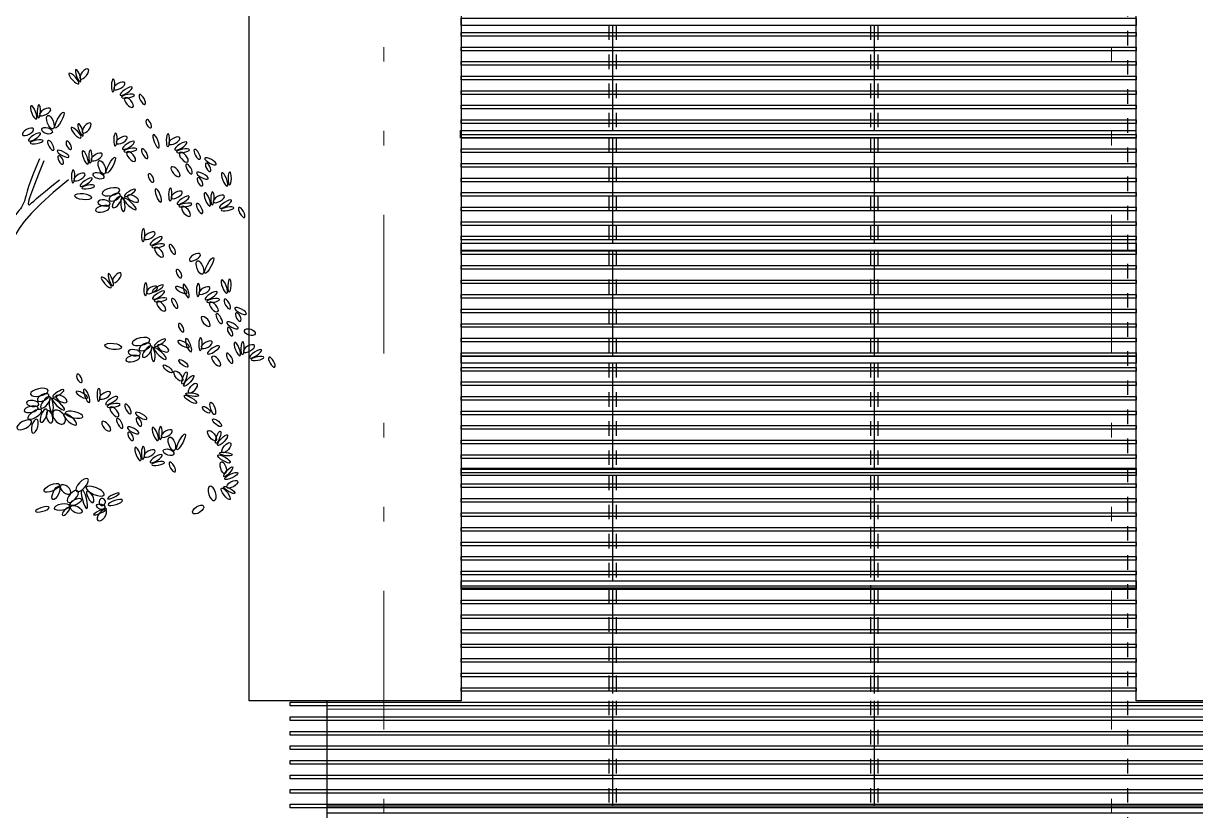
# Model space of a CAD drawing. Header units: millimetres. Extents: x 2056 to 4470, y 1400 to 3101.
# Drawn here: x 2078.45 to 2086.5, y 1472.42 to 1477.82 of the extents above; entities that cross this region are included whole.
import ezdxf

# ---------------------------------------------------------------- set-up
doc = ezdxf.new("R2010")
doc.units = ezdxf.units.MM
doc.linetypes.add('DIVIDE', pattern=[31.75, 12.7, -6.35, 0, -6.35, 0, -6.35])
doc.linetypes.add('DOT', pattern=[0.25, 0, -0.25])
for name, color, linetype in [('A-253', 253, 'Continuous'), ('A-ANNO-GLAZ', 124, 'Continuous'), ('A-GLAZ', 5, 'Continuous'), ('A-GRID-COLS', 75, 'DIVIDE'), ('A-LDSP-TREE', 74, 'Continuous'), ('A-PLAN-1', 5, 'Continuous')]:
    doc.layers.add(name, color=color, linetype=linetype)

# ---------------------------------------------------------------- blocks, each defined once
blk = doc.blocks.new('E4', base_point=(655.182746, 222.149869))
blk.add_circle((656.700527, 222.149869), 1.51778)
blk = doc.blocks.new('TROPI')
for points in [[(3.836, 9.613), (3.799, 9.528), (3.769, 9.454), (3.746, 9.392), (3.728, 9.339), (3.714, 9.294), (3.703, 9.256), (3.694, 9.225), (3.686, 9.198), (3.677, 9.176), (3.667, 9.156), (3.657, 9.138), (3.647, 9.123), (3.636, 9.108), (3.625, 9.094), (3.613, 9.08), (3.602, 9.065), (3.59, 9.048), (3.578, 9.032), (3.567, 9.018), (3.556, 9.008)], [(3.876, 9.591), (3.824, 9.461), (3.785, 9.36), (3.756, 9.283), (3.738, 9.228), (3.727, 9.192), (3.724, 9.172), (3.726, 9.163), (3.732, 9.162), (3.742, 9.168), (3.757, 9.179), (3.778, 9.197), (3.806, 9.222), (3.844, 9.255), (3.893, 9.296), (3.955, 9.347), (4.031, 9.407)], [(4.118, 9.407), (3.968, 9.281), (3.848, 9.172), (3.755, 9.078), (3.685, 8.997), (3.634, 8.929), (3.598, 8.87), (3.572, 8.821), (3.553, 8.779)]]:
    blk.add_lwpolyline(points)
at = {"zscale": 0.01988043750000001}
for p, xscale, yscale, rotation in [((4.237, 10.367), -0.04224378260025001, 0.0108766469975625, 290.1700857808854), ((4.237, 10.398), -0.04023218053181251, 0.01740261929175, 231.1093527808855), ((4.22, 10.348), -0.04626700661756251, 0.01305196446881251, 313.0310417808855), ((4.555, 10.268), -0.04224378260025002, 0.01087664699756251, 268.3839888621183), ((4.566, 10.297), -0.04023218053181252, 0.01740261929175, 209.3232558621183), ((4.626, 10.238), -0.04626700661756251, 0.0130519644688125, 212.7882540812347), ((4.641, 10.217), -0.04224378260025002, 0.01087664699756251, 189.9272980812347), ((4.817, 10.242), -0.03620895651450001, 0.01305196446881251, 119.023390000002), ((3.803, 10.002), -0.04626700661756251, 0.0130519644688125, 291.2449448621182), ((3.826, 10.014), -0.04224378260025002, 0.01087664699756251, 268.3839888621183), ((4.672, 10.212), -0.04023218053181252, 0.01740261929175, 130.8665650812347), ((3.837, 10.042), -0.04023218053181252, 0.01740261929175, 209.3232558621183), ((3.965, 9.905), 0.04626700661756253, 0.01957795664343752, 109.9640515443302), ((3.988, 9.914), 0.05833665878906252, 0.0130519644688125, 61.65653454433038), ((3.668, 9.847), -0.04023218053181252, 0.01740261929175, 209.3232558621183), ((3.961, 9.872), 0.03620895651450001, 0.01957795664343751, 162.9925695443303), ((4.242, 9.817), -0.04626700661756251, 0.01305196446881251, 313.0310417808855), ((4.26, 9.836), -0.04224378260025001, 0.0108766469975625, 290.1700857808854), ((4.259, 9.867), -0.04023218053181251, 0.01740261929175, 231.1093527808855), ((4.886, 9.996), -0.03017413042875, 0.01305196446881251, 117.8529470000019), ((3.727, 9.788), -0.04626700661756251, 0.0130519644688125, 212.7882540812347), ((3.743, 9.767), -0.04224378260025002, 0.01087664699756251, 189.9272980812347), ((3.919, 9.792), -0.03620895651450001, 0.01305196446881251, 119.023390000002), ((4.101, 9.784), -0.03017413042875, 0.01305196446881251, 117.8529470000019), ((4.578, 9.737), -0.04224378260025002, 0.01087664699756251, 268.3839888621183), ((4.589, 9.766), -0.04023218053181252, 0.01740261929175, 209.3232558621183), ((4.648, 9.706), -0.04626700661756251, 0.0130519644688125, 212.7882540812347), ((5.005, 9.719), -0.04626700661756251, 0.0130519644688125, 291.2449448621182), ((5.094, 9.73), -0.04224378260025002, 0.01087664699756251, 268.3839888621183), ((5.105, 9.759), -0.04023218053181252, 0.01740261929175, 209.3232558621183), ((5.164, 9.7), -0.04626700661756251, 0.0130519644688125, 212.7882540812347), ((4.009, 9.692), -0.04224378260025001, 0.0130519644688125, 151.6001920000019), ((4.309, 9.56), -0.04626700661756251, 0.0130519644688125, 291.2449448621182), ((4.332, 9.571), -0.04224378260025002, 0.01087664699756251, 268.3839888621183), ((4.343, 9.6), -0.04023218053181252, 0.01740261929175, 209.3232558621183), ((4.664, 9.686), -0.04224378260025002, 0.01087664699756251, 189.9272980812347), ((4.694, 9.681), -0.04023218053181252, 0.01740261929175, 130.8665650812347), ((4.84, 9.711), -0.03620895651450001, 0.01305196446881251, 119.023390000002), ((5.18, 9.679), -0.04224378260025002, 0.01087664699756251, 189.9272980812347), ((5.211, 9.674), -0.04023218053181252, 0.01740261929175, 130.8665650812347), ((5.356, 9.704), -0.03620895651450001, 0.01305196446881251, 119.023390000002), ((4.021, 9.642), -0.03017413042875, 0.01305196446881251, 117.8529470000019), ((4.471, 9.463), 0.04626700661756253, 0.01957795664343752, 109.9640515443302), ((4.494, 9.471), 0.05833665878906252, 0.0130519644688125, 61.65653454433038), ((5.276, 9.561), -0.03620895651450001, 0.01305196446881251, 119.023390000002), ((5.457, 9.619), -0.04224378260025001, 0.0130519644688125, 151.6001920000019), ((5.469, 9.569), -0.03017413042875, 0.01305196446881251, 117.8529470000019), ((4.163, 9.376), -0.04224378260025002, 0.01087664699756251, 268.3839888621183), ((4.174, 9.404), -0.04023218053181252, 0.01740261929175, 209.3232558621183), ((4.233, 9.345), -0.04626700661756251, 0.0130519644688125, 212.7882540812347), ((4.467, 9.43), 0.03620895651450001, 0.01957795664343751, 162.9925695443303), ((4.908, 9.465), -0.03017413042875, 0.01305196446881251, 117.8529470000019), ((5.13, 9.532), -0.04023218053181252, 0.01740261929175, 130.8665650812347), ((5.377, 9.477), -0.04224378260025001, 0.0130519644688125, 151.6001920000019), ((5.677, 9.345), -0.04626700661756251, 0.0130519644688125, 291.2449448621182), ((5.7, 9.356), -0.04224378260025002, 0.01087664699756251, 268.3839888621183), ((4.249, 9.325), -0.04224378260025002, 0.01087664699756251, 189.9272980812347), ((4.622, 9.307), -0.05833665878906253, 0.02392861146637501, 12.20382100000196), ((4.668, 9.244), -0.04224378260025002, 0.0108766469975625, 211.7133950000019), ((5.027, 9.187), -0.04626700661756251, 0.0130519644688125, 291.2449448621182), ((5.117, 9.199), -0.04224378260025002, 0.01087664699756251, 268.3839888621183), ((5.389, 9.427), -0.03017413042875, 0.01305196446881251, 117.8529470000019), ((4.18, 9.25), 0.05431345465218752, 0.01957795664343751, 353.6901050000019), ((4.529, 9.17), -0.04023218053181251, 0.01957795664343751, 351.7953540000019), ((4.628, 9.263), -0.04023218053181251, 0.01957795664343751, 26.52386799997875), ((4.64, 9.244), -0.04626700661756252, 0.01740261929175, 51.83168500000193), ((4.646, 9.233), -0.04626700661756251, 0.0130519644688125, 95.86647800000188), ((4.662, 9.226), -0.05431345465218753, 0.01305196446881251, 137.1724590000019), ((4.698, 9.25), -0.04023218053181251, 0.01740261929175, 152.6526620000019), ((5.128, 9.228), -0.04023218053181252, 0.01740261929175, 209.3232558621183), ((5.187, 9.168), -0.04626700661756251, 0.0130519644688125, 212.7882540812347), ((5.508, 9.149), -0.04626700661756251, 0.0130519644688125, 291.2449448621182), ((5.531, 9.16), -0.04224378260025002, 0.01087664699756251, 268.3839888621183), ((5.542, 9.189), -0.04023218053181252, 0.01740261929175, 209.3232558621183), ((5.601, 9.13), -0.04626700661756251, 0.0130519644688125, 212.7882540812347), ((4.523, 9.137), -0.04626700661756252, 0.01957795664343752, 12.75326900000197), ((5.203, 9.148), -0.04224378260025002, 0.01087664699756251, 189.9272980812347), ((5.233, 9.143), -0.04023218053181252, 0.01740261929175, 130.8665650812347), ((5.379, 9.173), -0.03620895651450001, 0.01305196446881251, 119.023390000002), ((5.617, 9.11), -0.04224378260025002, 0.01087664699756251, 189.9272980812347), ((5.793, 9.134), -0.03620895651450001, 0.01305196446881251, 119.023390000002), ((4.851, 8.799), -0.04224378260025002, 0.01087664699756251, 268.3839888621183), ((4.862, 8.828), -0.04023218053181252, 0.01740261929175, 209.3232558621183), ((4.922, 8.769), -0.04626700661756251, 0.0130519644688125, 212.7882540812347), ((4.937, 8.748), -0.04224378260025002, 0.01087664699756251, 189.9272980812347), ((4.968, 8.743), -0.04023218053181252, 0.01740261929175, 130.8665650812347), ((5.113, 8.773), -0.03620895651450001, 0.01305196446881251, 119.023390000002), ((5.307, 8.616), -0.04023218053181252, 0.01740261929175, 209.3232558621183), ((5.458, 8.487), 0.05833665878906252, 0.0130519644688125, 61.65653454433038), ((5.182, 8.527), -0.03017413042875, 0.01305196446881251, 117.8529470000019), ((5.434, 8.479), 0.04626700661756253, 0.01957795664343752, 109.9640515443302), ((4.538, 8.348), -0.04626700661756251, 0.01305196446881251, 313.0310417808855), ((4.556, 8.367), -0.04224378260025001, 0.0108766469975625, 290.1700857808854), ((4.555, 8.397), -0.04023218053181251, 0.01740261929175, 231.1093527808855), ((5.675, 8.293), -0.04626700661756251, 0.0130519644688125, 291.2449448621182), ((5.698, 8.304), -0.04224378260025002, 0.01087664699756251, 268.3839888621183), ((4.874, 8.268), -0.04224378260025002, 0.01087664699756251, 268.3839888621183), ((4.885, 8.296), -0.04023218053181252, 0.01740261929175, 209.3232558621183), ((4.942, 8.306), -0.04224378260025002, 0.0108766469975625, 211.7133950000019), ((4.944, 8.237), -0.04626700661756251, 0.0130519644688125, 212.7882540812347), ((5.17, 8.356), -0.04224378260025001, 0.0130519644688125, 151.6001920000019), ((5.3, 8.25), -0.04626700661756251, 0.0130519644688125, 291.2449448621182), ((5.39, 8.261), -0.04224378260025002, 0.01087664699756251, 268.3839888621183), ((5.401, 8.29), -0.04023218053181252, 0.01740261929175, 209.3232558621183), ((5.46, 8.231), -0.04626700661756251, 0.0130519644688125, 212.7882540812347), ((4.96, 8.217), -0.04224378260025002, 0.01087664699756251, 189.9272980812347), ((4.99, 8.212), -0.04023218053181252, 0.01740261929175, 130.8665650812347), ((5.136, 8.242), -0.03620895651450001, 0.01305196446881251, 119.023390000002), ((5.476, 8.21), -0.04224378260025002, 0.01087664699756251, 189.9272980812347), ((5.506, 8.205), -0.04023218053181252, 0.01740261929175, 130.8665650812347), ((5.652, 8.235), -0.03620895651450001, 0.01305196446881251, 119.023390000002), ((5.426, 8.063), -0.04023218053181252, 0.01740261929175, 130.8665650812347), ((5.572, 8.092), -0.03620895651450001, 0.01305196446881251, 119.023390000002), ((5.753, 8.15), -0.04224378260025001, 0.0130519644688125, 151.6001920000019), ((5.765, 8.1), -0.03017413042875, 0.01305196446881251, 117.8529470000019), ((5.204, 7.996), -0.03017413042875, 0.01305196446881251, 117.8529470000019), ((5.673, 8.008), -0.04224378260025001, 0.0130519644688125, 151.6001920000019), ((5.685, 7.957), -0.03017413042875, 0.01305196446881251, 117.8529470000019), ((5.952, 7.895), 0.03620895651450001, 0.01957795664343751, 162.9925695443303), ((4.918, 7.838), -0.05833665878906253, 0.02392861146637501, 12.20382100000196), ((4.964, 7.775), -0.04224378260025002, 0.0108766469975625, 211.7133950000019), ((5.193, 7.825), -0.04224378260025001, 0.0130519644688125, 151.6001920000019), ((5.323, 7.718), -0.04626700661756251, 0.0130519644688125, 291.2449448621182), ((5.413, 7.73), -0.04224378260025002, 0.01087664699756251, 268.3839888621183), ((5.424, 7.758), -0.04023218053181252, 0.01740261929175, 209.3232558621183), ((4.476, 7.781), 0.05431345465218752, 0.01957795664343751, 353.6901050000019), ((4.825, 7.701), -0.04023218053181251, 0.01957795664343751, 351.7953540000019), ((4.924, 7.794), -0.04023218053181251, 0.01957795664343751, 26.52386799997875), ((4.936, 7.775), -0.04626700661756252, 0.01740261929175, 51.83168500000193), ((4.942, 7.764), -0.04626700661756251, 0.0130519644688125, 95.86647800000188), ((4.958, 7.757), -0.05431345465218753, 0.01305196446881251, 137.1724590000019), ((4.994, 7.781), -0.04023218053181251, 0.01740261929175, 152.6526620000019), ((5.483, 7.699), -0.04626700661756251, 0.0130519644688125, 212.7882540812347), ((5.675, 7.704), -0.03620895651450001, 0.01305196446881251, 119.023390000002), ((5.803, 7.68), -0.04626700661756251, 0.0130519644688125, 291.2449448621182), ((5.827, 7.691), -0.04224378260025002, 0.01087664699756251, 268.3839888621183), ((5.838, 7.72), -0.04023218053181252, 0.01740261929175, 209.3232558621183), ((5.897, 7.661), -0.04626700661756251, 0.0130519644688125, 212.7882540812347), ((4.819, 7.668), -0.04626700661756252, 0.01957795664343752, 12.75326900000197), ((5.137, 7.517), 0.03620895651450002, 0.01305196446881251, 140.9242155679964), ((5.291, 7.571), 0.03620895651450002, 0.01305196446881251, 140.9242155679964), ((5.529, 7.674), -0.04023218053181252, 0.01740261929175, 130.8665650812347), ((5.912, 7.641), -0.04224378260025002, 0.01087664699756251, 189.9272980812347), ((6.089, 7.665), -0.03620895651450001, 0.01305196446881251, 119.023390000002), ((4.205, 7.498), -0.03017413042875, 0.01305196446881251, 117.8529470000019), ((5.236, 7.433), 0.04023218053181252, 0.01740261929175, 129.0810404867637), ((5.236, 7.402), 0.04224378260025002, 0.0108766469975625, 70.02030748676371), ((5.253, 7.383), 0.0462670066175625, 0.0130519644688125, 47.15935148676375), ((3.919, 7.34), -0.05833665878906253, 0.02392861146637501, 12.20382100000196), ((5.301, 7.314), 0.04023218053181251, 0.01740261929175, 50.62434970588016), ((3.925, 7.297), -0.04023218053181251, 0.01957795664343751, 26.52386799997875), ((3.937, 7.277), -0.04626700661756252, 0.01740261929175, 51.83168500000193), ((3.943, 7.266), -0.04626700661756251, 0.0130519644688125, 95.86647800000188), ((3.959, 7.26), -0.05431345465218753, 0.01305196446881251, 137.1724590000019), ((3.965, 7.277), -0.04224378260025002, 0.0108766469975625, 211.7133950000019), ((3.996, 7.284), -0.04023218053181251, 0.01740261929175, 152.6526620000019), ((4.194, 7.327), -0.04224378260025001, 0.0130519644688125, 151.6001920000019), ((4.324, 7.221), -0.04626700661756251, 0.0130519644688125, 291.2449448621182), ((4.414, 7.232), -0.04224378260025002, 0.01087664699756251, 268.3839888621183), ((4.425, 7.261), -0.04023218053181252, 0.01740261929175, 209.3232558621183), ((4.484, 7.202), -0.04626700661756251, 0.0130519644688125, 212.7882540812347), ((5.256, 7.288), 0.04626700661756252, 0.01305196446881251, 328.7026607058802), ((5.271, 7.308), 0.04224378260025001, 0.0108766469975625, 351.5636167058802), ((3.821, 7.17), -0.04626700661756252, 0.01957795664343752, 12.75326900000197), ((3.827, 7.203), -0.04023218053181251, 0.01957795664343751, 351.7953540000019), ((3.855, 7.147), -0.05230183270331248, 0.01957795664343751, 32.12480700000197), ((3.903, 7.157), -0.04626700661756251, 0.01740261929175, 67.40623600000198), ((3.919, 7.14), -0.04023218053181251, 0.01957795664343751, 103.5626760000019), ((3.977, 7.14), -0.05230183270331252, 0.03262992111225001, 128.8034590000019), ((4.088, 7.12), -0.05833665878906252, 0.01957795664343752, 167.3886050000019), ((4.5, 7.182), -0.04224378260025002, 0.01087664699756251, 189.9272980812347), ((4.53, 7.176), -0.04023218053181252, 0.01740261929175, 130.8665650812347), ((4.676, 7.206), -0.03620895651450001, 0.01305196446881251, 119.023390000002), ((4.777, 7.121), -0.04224378260025001, 0.0130519644688125, 151.6001920000019), ((5.508, 7.122), 0.03017413042875, 0.01305196446881251, 142.0946585679966), ((5.556, 7.102), 0.04224378260025001, 0.01305196446881251, 108.3474135679965), ((3.756, 7.038), -0.05230183270331252, 0.02392861146637501, 26.97100400000193), ((3.808, 7.057), -0.04626700661756251, 0.01957795664343751, 74.49484600000191), ((4.076, 7.107), -0.05230183270331251, 0.01740261929175, 139.3818930000019), ((4.45, 7.034), -0.04023218053181252, 0.01740261929175, 130.8665650812347), ((4.596, 7.064), -0.03620895651450001, 0.01305196446881251, 119.023390000002), ((4.789, 7.071), -0.03017413042875, 0.01305196446881251, 117.8529470000019), ((5.621, 6.988), 0.03620895651450002, 0.01305196446881251, 140.9242155679964), ((4.697, 6.979), -0.04224378260025001, 0.0130519644688125, 151.6001920000019), ((4.708, 6.929), -0.03017413042875, 0.01305196446881251, 117.8529470000019), ((4.997, 6.847), -0.04626700661756251, 0.0130519644688125, 291.2449448621182), ((5.02, 6.858), -0.04224378260025002, 0.01087664699756251, 268.3839888621183), ((5.031, 6.887), -0.04023218053181252, 0.01740261929175, 209.3232558621183), ((5.182, 6.758), 0.05833665878906252, 0.0130519644688125, 61.65653454433038), ((5.567, 6.849), 0.04023218053181252, 0.01740261929175, 129.0810404867637), ((5.566, 6.819), 0.04224378260025002, 0.0108766469975625, 70.02030748676371), ((5.584, 6.8), 0.0462670066175625, 0.0130519644688125, 47.15935148676375), ((4.85, 6.663), -0.04224378260025002, 0.01087664699756251, 268.3839888621183), ((5.158, 6.75), 0.04626700661756253, 0.01957795664343752, 109.9640515443302), ((5.631, 6.731), 0.04023218053181251, 0.01740261929175, 50.62434970588016), ((4.827, 6.651), -0.04626700661756251, 0.0130519644688125, 291.2449448621182), ((4.862, 6.691), -0.04023218053181252, 0.01740261929175, 209.3232558621183), ((4.921, 6.632), -0.04626700661756251, 0.0130519644688125, 212.7882540812347), ((5.155, 6.717), 0.03620895651450001, 0.01957795664343751, 162.9925695443303), ((5.586, 6.704), 0.04626700661756252, 0.01305196446881251, 328.7026607058802), ((5.601, 6.725), 0.04224378260025001, 0.0108766469975625, 351.5636167058802), ((4.936, 6.612), -0.04224378260025002, 0.01087664699756251, 189.9272980812347), ((5.112, 6.636), -0.03620895651450001, 0.01305196446881251, 119.023390000002), ((5.657, 6.523), 0.04023218053181251, 0.01740261929175, 107.2949435679966), ((5.645, 6.494), 0.04224378260025001, 0.01087664699756251, 48.23421056799656), ((4.03, 6.417), 0.05407204649962505, 0.02070913365675002, 203.8639139999995), ((4.309, 6.472), -0.05471577506587501, 0.02262342098362501, 47.23926400000198), ((5.654, 6.47), 0.04626700661756251, 0.0130519644688125, 25.3732545679877), ((5.673, 6.389), 0.04023218053181252, 0.01740261929175, 28.83825278711288), ((4.026, 6.399), 0.04731305559750001, 0.01827276616068751, 245.1856410000019), ((4.043, 6.406), -0.04055404481493752, 0.02192730746456251, 140.9565480000019), ((4.212, 6.352), -0.04827862856643752, 0.02262342098362501, 46.301740000002), ((4.252, 6.366), -0.06276220322006253, 0.01392211133775, 104.578648000002), ((4.294, 6.389), -0.06276220322006253, 0.022623420983625, 156.8520710000032), ((4.302, 6.352), -0.04184146218656252, 0.01566236531475, 118.6537860000019), ((4.503, 6.277), -0.0418414621865625, 0.008701309645875, 205.1078429999949), ((5.509, 6.399), -0.04827862856643751, 0.02262342098362501, 106.7439511910389), ((5.621, 6.381), 0.04626700661756252, 0.01305196446881251, 306.9165637871128), ((5.643, 6.395), 0.04224378260025002, 0.01087664699756251, 329.7775197871129), ((4.128, 6.209), 0.04892233725225001, 0.02088314712618752, 190.2168050000019), ((4.136, 6.217), 0.04119775350075002, 0.01670652565312501, 27.12316300000196), ((4.14, 6.2), 0.04119775350075002, 0.02088314712618751, 332.652662000002), ((4.475, 6.189), 0.02703602324981252, 0.01670652565312502, 164.8719050000019), ((4.482, 6.239), -0.02092074103350001, 0.02262342098362501, 349.3989880000019), ((4.51, 6.217), -0.04827862856643749, 0.01392211133775, 197.9739020000019), ((5.34, 6.137), 0.04119775350075002, 0.02088314712618751, 33.09487319103886), ((3.931, 6.192), -0.04626700661756253, 0.01305196446881251, 15.93606183912011), ((4.128, 6.189), -0.03347316974925002, 0.01252988429962501, 47.239264000002), ((4.494, 6.178), -0.04634748262856251, 0.008353262826562503, 24.48076999999792), ((4.486, 6.165), -0.04248519075281252, 0.02088314712618751, 52.88871000000199)]:
    blk.add_blockref('E4', p, dxfattribs=dict(at, xscale=xscale, yscale=yscale, rotation=rotation))
blk = doc.blocks.new('PERSIANA FACH PPAL')
at = {"layer": 'A-253'}
for points in [[(1.1754, 7.025), (5.8156, 7.025), (5.8156, 7), (1.1754, 7)], [(1.1754, 6.925), (5.8156, 6.925), (5.8156, 6.9), (1.1754, 6.9)], [(1.1754, 6.925), (5.8156, 6.925), (5.8156, 6.9), (1.1754, 6.9)], [(1.1754, 6.825), (5.8156, 6.825), (5.8156, 6.8), (1.1754, 6.8)], [(1.1754, 6.725), (5.8156, 6.725), (5.8156, 6.7), (1.1754, 6.7)], [(1.1754, 6.625), (5.8156, 6.625), (5.8156, 6.6), (1.1754, 6.6)], [(1.1754, 6.525), (5.8156, 6.525), (5.8156, 6.5), (1.1754, 6.5)], [(1.1754, 6.425), (5.8156, 6.425), (5.8156, 6.4), (1.1754, 6.4)], [(1.1754, 6.325), (5.8156, 6.325), (5.8156, 6.3), (1.1754, 6.3)], [(1.1754, 6.225), (5.8156, 6.225), (5.8156, 6.2), (1.1754, 6.2)], [(1.1754, 6.125), (5.8156, 6.125), (5.8156, 6.1), (1.1754, 6.1)], [(1.1754, 6.025), (5.8156, 6.025), (5.8156, 6), (1.1754, 6)], [(1.1754, 5.925), (5.8156, 5.925), (5.8156, 5.9), (1.1754, 5.9)], [(1.1754, 5.925), (5.8156, 5.925), (5.8156, 5.9), (1.1754, 5.9)], [(1.1754, 5.825), (5.8156, 5.825), (5.8156, 5.8), (1.1754, 5.8)], [(1.1754, 5.725), (5.8156, 5.725), (5.8156, 5.7), (1.1754, 5.7)], [(1.1754, 5.625), (5.8156, 5.625), (5.8156, 5.6), (1.1754, 5.6)], [(1.1754, 5.525), (5.8156, 5.525), (5.8156, 5.5), (1.1754, 5.5)], [(1.1754, 5.425), (5.8156, 5.425), (5.8156, 5.4), (1.1754, 5.4)], [(1.1754, 5.325), (5.8156, 5.325), (5.8156, 5.3), (1.1754, 5.3)], [(1.1754, 5.225), (5.8156, 5.225), (5.8156, 5.2), (1.1754, 5.2)], [(1.1754, 5.125), (5.8156, 5.125), (5.8156, 5.1), (1.1754, 5.1)], [(1.1754, 5.025), (5.8156, 5.025), (5.8156, 5), (1.1754, 5)], [(1.1754, 4.925), (5.8156, 4.925), (5.8156, 4.9), (1.1754, 4.9)], [(1.1754, 4.925), (5.8156, 4.925), (5.8156, 4.9), (1.1754, 4.9)], [(1.1754, 4.825), (5.8156, 4.825), (5.8156, 4.8), (1.1754, 4.8)], [(1.1754, 4.725), (5.8156, 4.725), (5.8156, 4.7), (1.1754, 4.7)], [(1.1754, 4.625), (5.8156, 4.625), (5.8156, 4.6), (1.1754, 4.6)], [(1.1754, 4.525), (5.8156, 4.525), (5.8156, 4.5), (1.1754, 4.5)], [(1.1754, 4.425), (5.8156, 4.425), (5.8156, 4.4), (1.1754, 4.4)], [(1.1754, 4.325), (5.8156, 4.325), (5.8156, 4.3), (1.1754, 4.3)], [(1.1754, 4.225), (5.8156, 4.225), (5.8156, 4.2), (1.1754, 4.2)], [(1.1754, 4.125), (5.8156, 4.125), (5.8156, 4.1), (1.1754, 4.1)], [(1.1754, 4.025), (5.8156, 4.025), (5.8156, 4), (1.1754, 4)], [(1.1754, 3.925), (5.8156, 3.925), (5.8156, 3.9), (1.1754, 3.9)], [(1.1754, 3.925), (5.8156, 3.925), (5.8156, 3.9), (1.1754, 3.9)], [(1.1754, 3.825), (5.8156, 3.825), (5.8156, 3.8), (1.1754, 3.8)], [(1.1754, 3.725), (5.8156, 3.725), (5.8156, 3.7), (1.1754, 3.7)], [(1.1754, 3.625), (5.8156, 3.625), (5.8156, 3.6), (1.1754, 3.6)], [(1.1754, 3.525), (5.8156, 3.525), (5.8156, 3.5), (1.1754, 3.5)], [(1.1754, 3.425), (5.8156, 3.425), (5.8156, 3.4), (1.1754, 3.4)], [(1.1754, 3.325), (5.8156, 3.325), (5.8156, 3.3), (1.1754, 3.3)], [(1.1754, 3.225), (5.8156, 3.225), (5.8156, 3.2), (1.1754, 3.2)], [(1.1754, 3.125), (5.8156, 3.125), (5.8156, 3.1), (1.1754, 3.1)], [(1.1754, 3.025), (5.8156, 3.025), (5.8156, 3), (1.1754, 3)], [(1.1754, 2.925), (5.8156, 2.925), (5.8156, 2.9), (1.1754, 2.9)], [(1.1754, 2.925), (5.8156, 2.925), (5.8156, 2.9), (1.1754, 2.9)], [(1.1754, 2.825), (5.8156, 2.825), (5.8156, 2.8), (1.1754, 2.8)], [(1.1754, 2.725), (5.8156, 2.725), (5.8156, 2.7), (1.1754, 2.7)], [(1.1754, 2.625), (5.8156, 2.625), (5.8156, 2.6), (1.1754, 2.6)], [(1.1754, 2.525), (5.8156, 2.525), (5.8156, 2.5), (1.1754, 2.5)], [(0, 2.425), (24.8314, 2.425), (24.8314, 2.4), (0, 2.4)], [(0, 2.325), (24.8314, 2.325), (24.8314, 2.3), (0, 2.3)], [(0, 2.225), (24.8314, 2.225), (24.8314, 2.2), (0, 2.2)], [(0, 2.125), (24.8314, 2.125), (24.8314, 2.1), (0, 2.1)], [(0, 2.025), (24.8314, 2.025), (24.8314, 2), (0, 2)], [(0, 1.925), (24.8314, 1.925), (24.8314, 1.9), (0, 1.9)], [(0, 1.925), (24.8314, 1.925), (24.8314, 1.9), (0, 1.9)], [(0, 1.825), (24.8314, 1.825), (24.8314, 1.8), (0, 1.8)], [(0, 1.725), (24.8314, 1.725), (24.8314, 1.7), (0, 1.7)]]:
    blk.add_lwpolyline(points, close=True, dxfattribs=at)

msp = doc.modelspace()

# ---------------------------------------------------------------- linework, layer by layer
at = {"layer": 'A-ANNO-GLAZ', "linetype": 'DOT', "ltscale": 0.1, "elevation": 0}
for points in [[(2086.037, 1480.1722), (2086.037, 1471.5661)], [(2082.472, 1477.8107), (2082.472, 1477.0877)], [(2082.522, 1477.8107), (2082.522, 1477.0877)], [(2084.272, 1477.8107), (2084.272, 1477.0877)], [(2084.322, 1477.8107), (2084.322, 1477.0877)], [(2082.472, 1477.0377), (2082.472, 1476.3146)], [(2082.522, 1477.0377), (2082.522, 1476.3146)], [(2084.272, 1477.0377), (2084.272, 1476.3146)], [(2084.322, 1477.0377), (2084.322, 1476.3146)], [(2082.472, 1476.2646), (2082.472, 1475.5415)], [(2082.522, 1476.2646), (2082.522, 1475.5415)], [(2084.272, 1476.2646), (2084.272, 1475.5415)], [(2084.322, 1476.2646), (2084.322, 1475.5415)], [(2082.472, 1475.4915), (2082.472, 1474.7684)], [(2082.522, 1475.4915), (2082.522, 1474.7684)], [(2084.272, 1475.4915), (2084.272, 1474.7684)], [(2084.322, 1475.4915), (2084.322, 1474.7684)], [(2082.472, 1474.7184), (2082.472, 1473.9953)], [(2082.522, 1474.7184), (2082.522, 1473.9953)], [(2084.272, 1474.7184), (2084.272, 1473.9953)], [(2084.322, 1474.7184), (2084.322, 1473.9953)], [(2084.272, 1474.5661), (2084.272, 1473.7822)], [(2082.472, 1473.9453), (2082.472, 1473.2223)], [(2082.522, 1473.9453), (2082.522, 1473.2223)], [(2084.272, 1473.9453), (2084.272, 1473.2223)], [(2084.322, 1473.9453), (2084.322, 1473.2223)], [(2082.522, 1473.7322), (2082.522, 1473.2223)], [(2084.272, 1473.7322), (2084.272, 1473.2223)], [(2084.322, 1473.7322), (2084.322, 1473.2223)], [(2082.472, 1473.1723), (2082.472, 1472.4492)], [(2082.522, 1473.1723), (2082.522, 1472.4492)], [(2084.272, 1473.1723), (2084.272, 1472.4492)], [(2084.322, 1473.1723), (2084.322, 1472.4492)]]:
    msp.add_lwpolyline(points, dxfattribs=at)
at = {"layer": 'A-ANNO-GLAZ', "ltscale": 0.1, "elevation": 0}
for points in [[(2082.497, 1477.8107), (2082.497, 1477.0877)], [(2084.297, 1477.8107), (2084.297, 1477.0877)], [(2082.497, 1477.0377), (2082.497, 1476.3146)], [(2084.297, 1477.0377), (2084.297, 1476.3146)], [(2082.497, 1476.2646), (2082.497, 1475.5415)], [(2084.297, 1476.2646), (2084.297, 1475.5415)], [(2082.497, 1475.4915), (2082.497, 1474.7684)], [(2084.297, 1475.4915), (2084.297, 1474.7684)], [(2082.497, 1474.7184), (2082.497, 1473.9953)], [(2084.297, 1474.7184), (2084.297, 1473.9953)], [(2082.497, 1473.9453), (2082.497, 1473.2223)], [(2084.297, 1473.9453), (2084.297, 1473.2223)], [(2082.497, 1473.1723), (2082.497, 1472.4492)], [(2084.297, 1473.1723), (2084.297, 1472.4492)]]:
    msp.add_lwpolyline(points, dxfattribs=at)
at = {"layer": 'A-GLAZ', "elevation": 0}
for points in [[(2081.4568, 1477.8107), (2081.4568, 1477.8607), (2086.097, 1477.8607), (2086.097, 1477.8107)], [(2081.4533, 1477.0377), (2081.4533, 1477.0877), (2086.0935, 1477.0877), (2086.0935, 1477.0377)], [(2081.4568, 1476.2646), (2081.4568, 1476.3146), (2086.097, 1476.3146), (2086.097, 1476.2646)], [(2081.4568, 1475.4915), (2081.4568, 1475.5415), (2086.097, 1475.5415), (2086.097, 1475.4915)], [(2081.4568, 1474.7184), (2081.4568, 1474.7684), (2086.097, 1474.7684), (2086.097, 1474.7184)], [(2081.4568, 1473.9453), (2081.4568, 1473.9953), (2086.097, 1473.9953), (2086.097, 1473.9453)], [(2080.5364, 1473.1118), (2080.5364, 1473.1618), (2105.1129, 1473.1722), (2105.1129, 1473.1222)], [(2080.5364, 1472.3992), (2080.5364, 1472.4492), (2105.1129, 1472.4492), (2105.1129, 1472.3992)]]:
    msp.add_lwpolyline(points, close=True, dxfattribs=at)
msp.add_lwpolyline([(2080.5364, 1470.7322), (2080.5364, 1473.1722)], dxfattribs=at)
at = {"layer": 'A-GRID-COLS', "lineweight": 9, "ltscale": 0.075, "elevation": 0}
for points in [[(2080.9267, 1484.253), (2080.9267, 1468.6562)], [(2085.9267, 1484.2532), (2085.9267, 1468.6564)]]:
    msp.add_lwpolyline(points, dxfattribs=at)
at = {"layer": 'A-PLAN-1'}
for points, elevation in [([(2081.4568, 1480.1722), (2081.4568, 1473.1722), (2080.0014, 1473.1722), (2080.0014, 1481.4473), (2080.0014, 1481.4473)], 0), ([(2080.0014, 1481.4473), (2114.0113, 1481.4473), (2114.0116, 1473.1722), (2114.0116, 1473.1722), (2114.0116, 1473.1722), (2114.0116, 1473.1722), (2114.0116, 1473.1722), (2114.0116, 1473.1722), (2086.097, 1473.1722)], 0), ([(2086.097, 1473.1722), (2086.097, 1478.0322)], 0.2289)]:
    msp.add_lwpolyline(points, dxfattribs=dict(at, elevation=elevation))

# ---------------------------------------------------------------- block references
msp.add_blockref('PERSIANA FACH PPAL', (2080.2814, 1470.7368))
at = {"layer": 'A-LDSP-TREE', "color": 8, "ltscale": 35, "xscale": 0.6999999999534339, "yscale": 0.7000000001862645, "zscale": 0.7}
msp.add_blockref('TROPI', (2075.8755, 1470.1656), dxfattribs=at)

doc.saveas('drawing.dxf')
